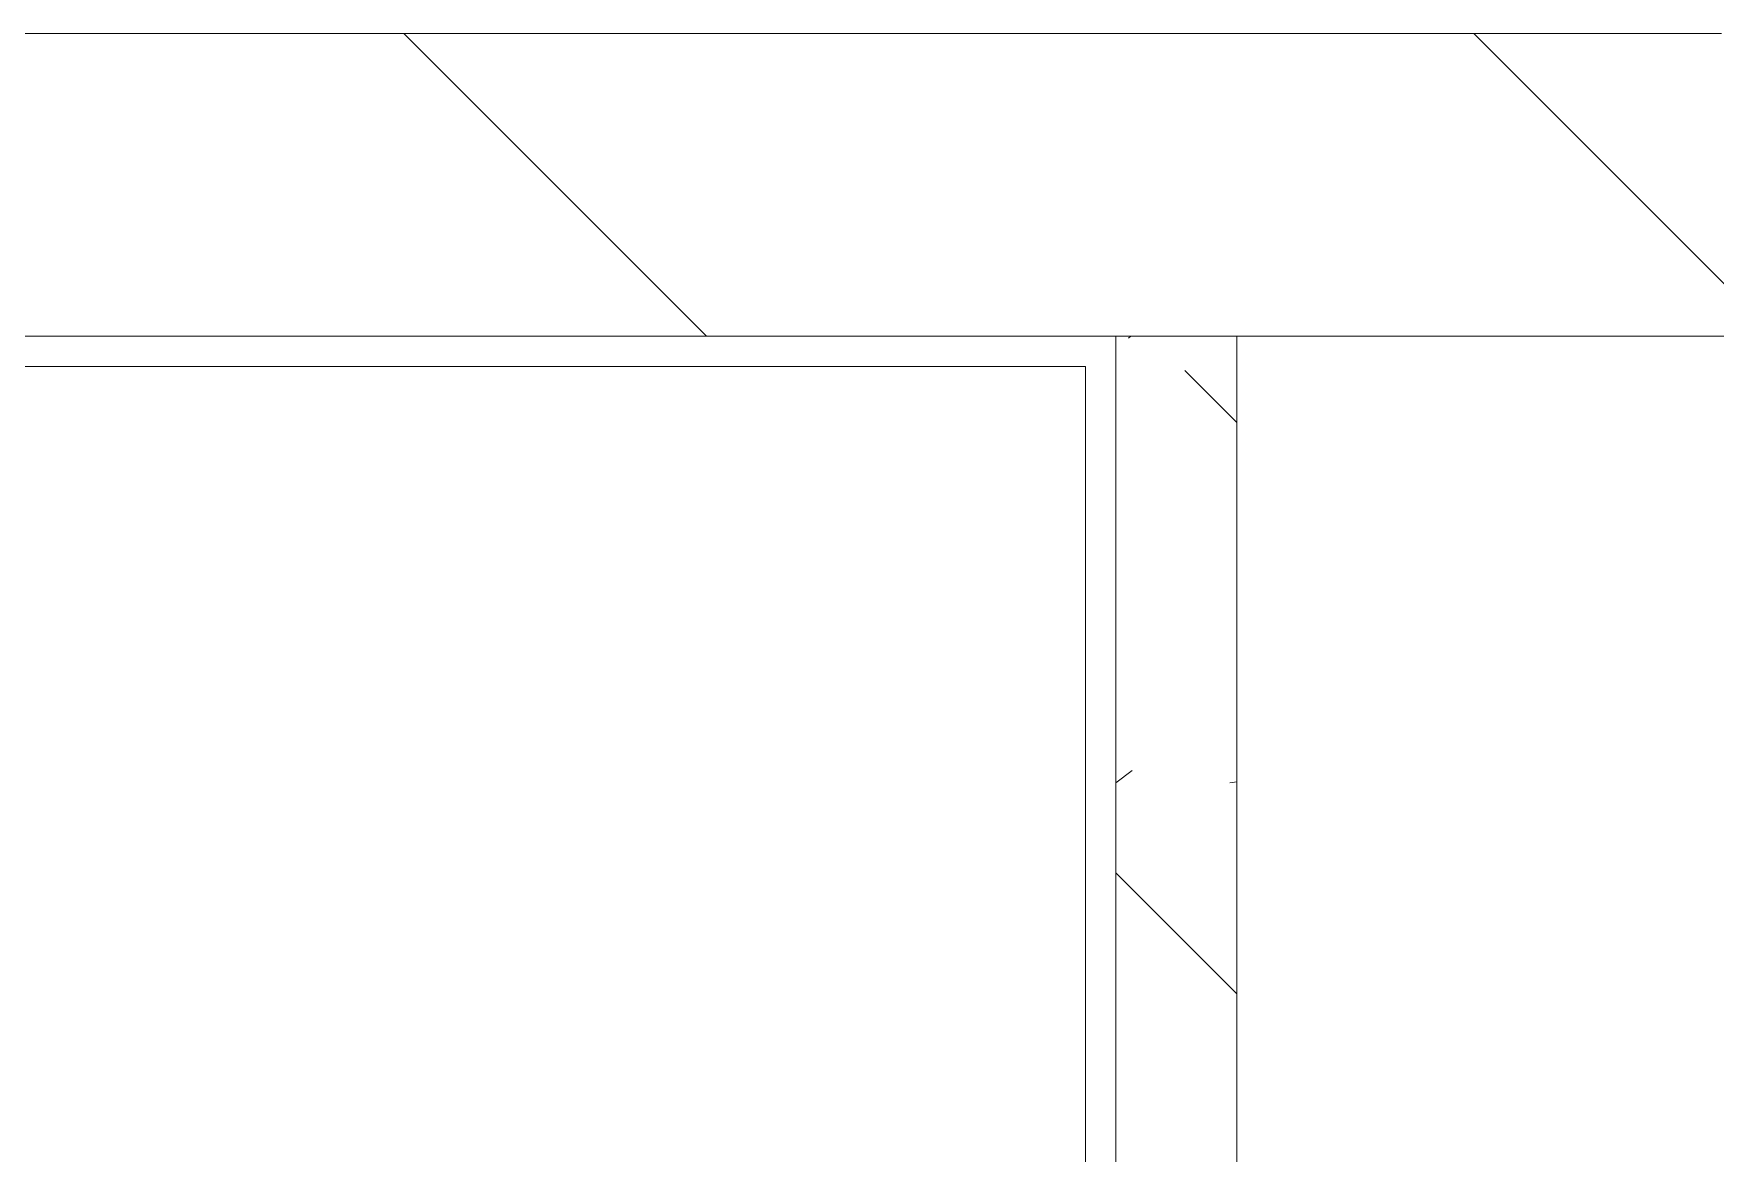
# Model space of a CAD drawing. Header units: millimetres. Extents: x 54725 to 263872, y -8553 to 29614.
# Drawn here: x 206456 to 207568, y 12860 to 13600 of the extents above; entities that cross this region are included whole.
import ezdxf

# ---------------------------------------------------------------- set-up
doc = ezdxf.new("R2010")
doc.units = ezdxf.units.MM
doc.layers.add('A-FLOR-1', color=7, linetype='Continuous', lineweight=5, true_color=0xaaaaaa)
doc.layers.add('I-WALL-5', color=7, linetype='Continuous', lineweight=5, true_color=0x787878)
doc.layers.add('A-WALL', color=7, linetype='Continuous', lineweight=9)
doc.layers.add('I-WALL-3', color=7, linetype='Continuous', lineweight=5)

msp = doc.modelspace()

# ---------------------------------------------------------------- hatches: boundary and pattern name
at = {"layer": 'I-WALL-3'}
h = msp.add_hatch(dxfattribs=at)
h.set_pattern_fill('FP_83', color=256, style=0, pattern_type=2)
h.set_pattern_definition([(135, (136861.56, 0), (-353.5534, -353.5534), [])])
h.paths.add_polyline_path([(211435.2, 13400), (221561.6, 13400), (221561.6, 13600), (205511.6, 13600), (205511.6, 13400), (210501.6, 13400)])
at = {"layer": 'I-WALL-5'}
h = msp.add_hatch(dxfattribs=at)
h.set_pattern_fill('FP_115', color=256, style=0, pattern_type=2)
h.set_pattern_definition([(135, (136861.56, 0), (-377.1708, -377.1708), [533.4, -88.9, 17.78, -88.9]), (135, (136861.56, 376.94), (-377.1708, -377.1708), []), (50, (136861.56, 0), (637.6445, -55.7866), [66.675, -733.425]), (355, (136861.56, 0), (-123.3494, 668.699), [53.34, -586.74]), (100.451, (136914.7, -4.65), (514.299, 612.908), [56.665, -623.315]), (46.184, (136861.6, 177.8), (948.7764, -147.15), [100.012, -1100.137]), (96.636, (136940.6, 165.5), (830.909, 865.997), [84.998, -934.973]), (351.184, (136861.6, 177.8), (830.918, 865.988), [80.01, -880.11]), (21, (136950.46, 133.35), (530.6506, -357.9283), [66.675, -733.425]), (326, (136950.46, 133.35), (216.308, 644.6585), [53.34, -586.74]), (71.451, (136994.7, 103.5), (746.9596, 286.7243), [56.665, -623.315]), (37.5, (136861.56, 0), (10.8105, 295.9426), [16.764, -562.864, 16.764, -578.866, -588.962]), (37.5, (136861.56, 0), (10.8105, 295.9426), [-1175.258, 16.764, -572.198]), (7.5, (136861.56, 0), (233.8692, 350.6318), [16.764, -322.834, 16.764, -549.529, -224.472]), (7.5, (136861.56, 0), (233.8692, 350.6318), [-905.891, 16.764, -207.708]), (327.5, (136663.31, 0), (474.5678, -20.0513), [16.764, -205.486, 16.764, -676.656, -920.115]), (327.5, (136663.31, 0), (474.5678, -20.0513), [-915.67, 16.764, -903.351]), (317.5, (136574.4, 0), (518.4522, 88.9934), [16.764, -272.161, 16.764, -443.738, -653.415]), (317.5, (136574.4, 0), (518.4522, 88.9934), [-749.427, 16.764, -636.651])])
h.paths.add_polyline_path([(207171.4, 11120), (207171.6, 12200), (207251.4, 12200), (207251.4, 13400), (207171.4, 13400), (207171.4, 11700)])
h.paths.add_polyline_path([(207251.4, 11100), (207251.4, 11700), (207171.6, 11700), (207171.4, 11100), (207240, 11100)])

# ---------------------------------------------------------------- linework, layer by layer
at = {"layer": 'A-FLOR-1'}
for p, q in [((207151.4, 13380), (205531.6, 13380)), ((207151.4, 11120), (207151.4, 13380))]:
    msp.add_line(p, q, dxfattribs=at)
at = {"layer": 'A-WALL'}
msp.add_line((207251.4, 13400), (207171.4, 13400), dxfattribs=at)
at = {"layer": 'I-WALL-3'}
for p, q in [((207571.6, 13600), (205511.6, 13600)), ((205501.6, 13400), (207171.4, 13400)), ((207171.4, 13400), (207171.4, 11100)), ((207251.4, 12200), (207251.4, 13400)), ((207251.4, 13400), (207591.6, 13400))]:
    msp.add_line(p, q, dxfattribs=at)

doc.saveas('drawing.dxf')
